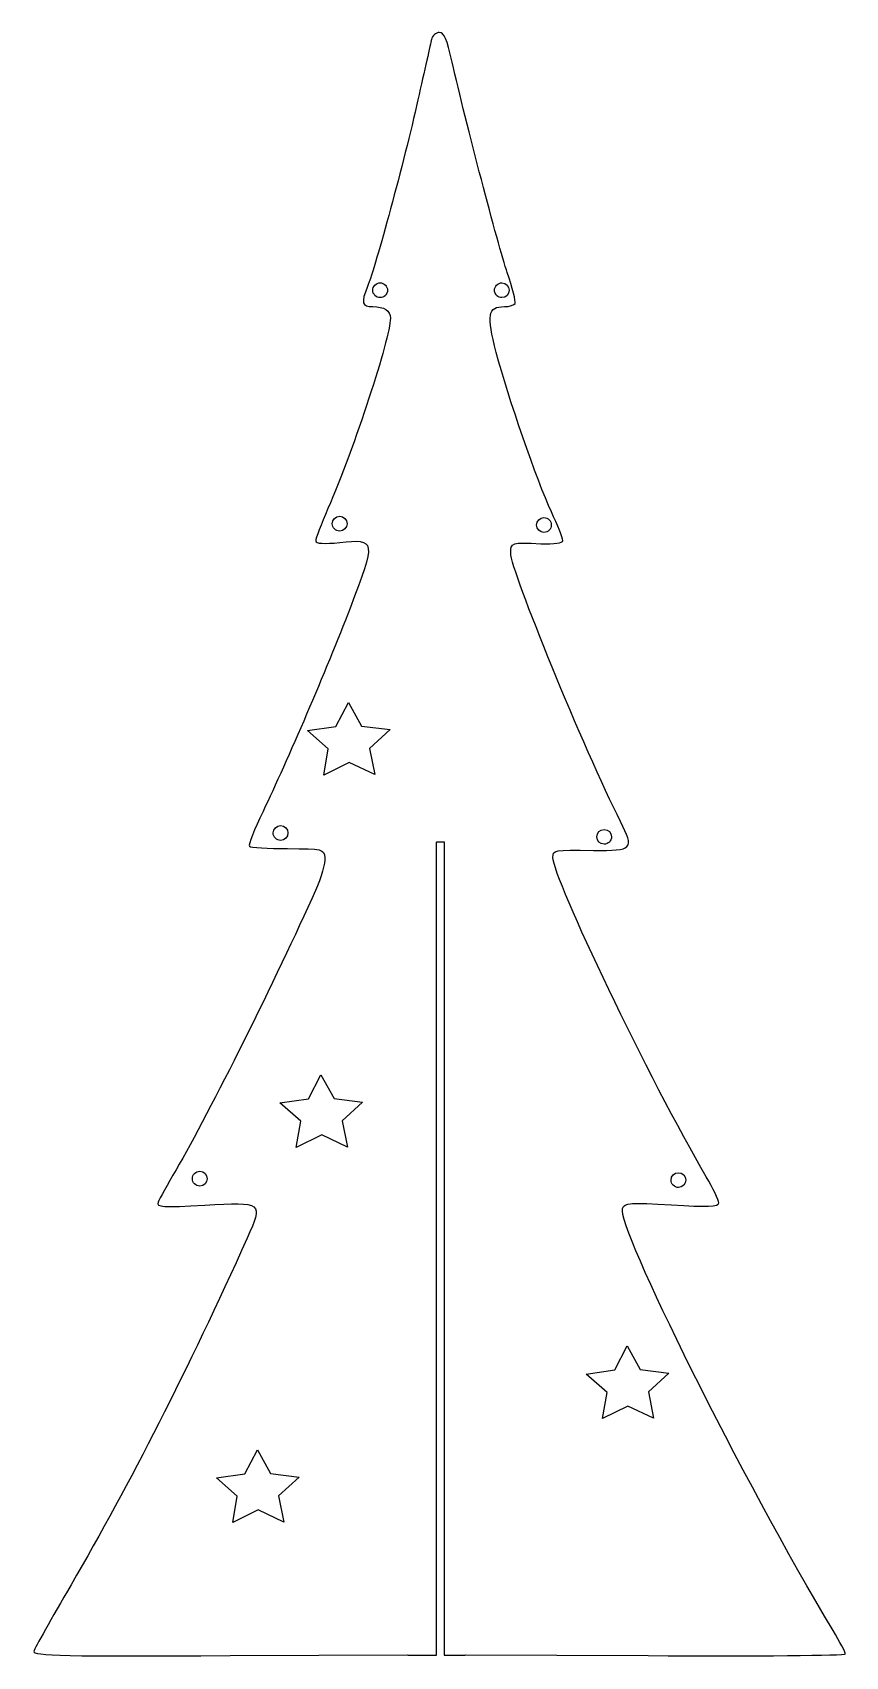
# Model space of a CAD drawing. Header units: millimetres. Extents: x -1 to 550, y 0 to 1100.
import ezdxf

# ---------------------------------------------------------------- set-up
doc = ezdxf.new("R2010")
doc.units = ezdxf.units.MM
doc.layers.add('Calque_1', color=7, linetype='CONTINUOUS')

msp = doc.modelspace()

# ---------------------------------------------------------------- linework, layer by layer
at = {"layer": 'Calque_1', "color": 1}
for points in [[(274.74914, 1099.99983)], [(234.67458, 930.36832)], [(317.13777, 930.36832)], [(207.25507, 772.16661)], [(345.6399, 771.27881)], [(213.15342, 646.10505), (221.99525, 630.02438), (241.38115, 627.62143), (227.51946, 614.90179), (231.03036, 597.16747), (213.6216, 605.38661), (196.4056, 596.82899), (199.50774, 614.62842), (185.35666, 627.07417), (204.68313, 629.8554), (213.15342, 646.10505)], [(167.18981, 562.63108)], [(386.47255, 559.99972)], [(194.58039, 393.77989), (203.42223, 377.69922), (222.80812, 375.29626), (208.94644, 362.57662), (212.45733, 344.84231), (195.04806, 353.06144), (177.83206, 344.50383), (180.93419, 362.30326), (166.78364, 374.74901), (186.10959, 377.53023), (194.58039, 393.77989)], [(112.47532, 328.37561)], [(436.80023, 327.4165)], [(402.06592, 210.0717), (410.90775, 193.9916), (430.29365, 191.5881), (416.43196, 178.869), (419.94286, 161.1341), (402.5341, 169.3533), (385.3181, 160.7957), (388.42024, 178.5951), (374.26916, 191.0408), (393.59563, 193.8221), (402.06592, 210.0717)], [(151.5055, 139.6926), (160.34734, 123.6124), (179.73323, 121.2089), (165.87155, 108.4898), (169.38244, 90.755), (151.97369, 98.9741), (134.75768, 90.4165), (137.85982, 108.2159), (123.70875, 120.6617), (143.03521, 123.4429), (151.5055, 139.6926)]]:
    msp.add_lwpolyline(points, close=True, dxfattribs=at)
for points in [[(272.88362, 0.8189), (272.88362, 550.88503)], [(273.06397, 551.66896), (277.94223, 551.66896)], [(278.12258, 550.88503), (278.12258, 0.8189)], [(132.94487, 0.2142), (253.25071, 0.855)], [(254.27235, 0.5574), (272.94356, 0.5574)], [(278.06263, 0.5574), (291.50316, 0.5574)], [(292.53927, 0.8742), (416.20149, 0.2142)]]:
    msp.add_lwpolyline(points, dxfattribs=at)
for points in [[(269.46522, 1095.14896), (268.84865, 1092.48102), (264.69901, 1074.08213), (260.24356, 1054.26309)], [(274.74914, 1099.99983), (272.4594, 1099.99983), (270.08205, 1097.81693), (269.46522, 1095.14896)], [(283.47315, 1079.90338), (279.87981, 1095.73861), (278.02963, 1099.99983), (274.74914, 1099.99983)], [(320.82075, 937.28263), (314.62729, 955.55458), (292.62187, 1039.58863), (283.47315, 1079.90338)], [(260.24356, 1054.26309), (250.74478, 1012.00881), (231.87861, 942.16872), (226.07872, 927.79019)], [(326.1336, 916.40483), (326.70747, 917.57339), (324.3167, 926.96856), (320.82075, 937.28263)], [(226.07872, 927.79019), (221.62407, 916.746), (222.29054, 914.28042), (229.73122, 914.28042)], [(229.67437, 925.36811), (229.674314, 926.694265), (230.201103, 927.966121), (231.138836, 928.903854)], [(231.138836, 921.832366), (230.201103, 922.770099), (229.674314, 924.041955), (229.67437, 925.36811)], [(231.138836, 928.903854), (232.076569, 929.841587), (233.348425, 930.368376), (234.67458, 930.36832)], [(234.67458, 930.36832), (236.000735, 930.368376), (237.272591, 929.841587), (238.210324, 928.903854)], [(238.210324, 928.903854), (239.148057, 927.966121), (239.674846, 926.694265), (239.67479, 925.36811)], [(239.67479, 925.36811), (239.674846, 924.041955), (239.148057, 922.770099), (238.210324, 921.832366)], [(312.13755, 925.36811), (312.137494, 926.694267), (312.664284, 927.966124), (313.60202, 928.903857)], [(313.60202, 921.832363), (312.664284, 922.770096), (312.137494, 924.041953), (312.13755, 925.36811)], [(313.60202, 928.903857), (314.539755, 929.841591), (315.811613, 930.368378), (317.13777, 930.36832)], [(317.13777, 930.36832), (319.899155, 930.368149), (322.137576, 928.129495), (322.13746, 925.36811)], [(322.13746, 925.36811), (322.137576, 922.606725), (319.899155, 920.368071), (317.13777, 920.3679)], [(229.73122, 914.28042), (237.32326, 914.28042), (241.65946, 911.38747), (241.60956, 906.361)], [(234.67458, 920.3679), (233.348425, 920.367844), (232.076569, 920.894633), (231.138836, 921.832366)], [(238.210324, 921.832366), (237.272591, 920.894633), (236.000735, 920.367844), (234.67458, 920.3679)], [(313.3504, 883.19188), (306.62619, 908.79165), (307.60282, 914.28042), (318.88288, 914.28042)], [(317.13777, 920.3679), (315.811613, 920.367842), (314.539755, 920.894629), (313.60202, 921.832363)], [(318.88288, 914.28042), (322.29713, 914.28042), (325.56006, 915.2363), (326.1336, 916.40483)], [(241.60956, 906.361), (241.46605, 892.68692), (217.10416, 818.44186), (199.28656, 777.3787)], [(350.69437, 775.27443), (340.96177, 796.17433), (321.22754, 853.20293), (313.3504, 883.19188)], [(199.28656, 777.3787), (194.72978, 766.87689), (191.00128, 757.02672), (191.00128, 755.48959)], [(202.25486, 767.16692), (202.255031, 769.928305), (204.493685, 772.166726), (207.25507, 772.16661)], [(207.25507, 772.16661), (210.016252, 772.166439), (212.254589, 769.928102), (212.25476, 767.16692)], [(340.64021, 766.2786), (340.640094, 769.039985), (342.878515, 771.278639), (345.6399, 771.27881)], [(345.6399, 771.27881), (346.966055, 771.278866), (348.237911, 770.752077), (349.175644, 769.814344)], [(358.38693, 755.84513), (358.38693, 757.44529), (354.9254, 766.18884), (350.69437, 775.27443)], [(203.719323, 763.63117), (202.781589, 764.568905), (202.254802, 765.840763), (202.25486, 767.16692)], [(207.25507, 762.1667), (205.928913, 762.166644), (204.657056, 762.693434), (203.719323, 763.63117)], [(212.25476, 767.16692), (212.254882, 764.405531), (210.016459, 762.166871), (207.25507, 762.1667)], [(345.6399, 761.27839), (342.878515, 761.278561), (340.640094, 763.517215), (340.64021, 766.2786)], [(349.175644, 762.742856), (348.237911, 761.805123), (346.966055, 761.278334), (345.6399, 761.27839)], [(349.175644, 769.814344), (350.113377, 768.876611), (350.640166, 767.604755), (350.64011, 766.2786)], [(350.64011, 766.2786), (350.640166, 764.952445), (350.113377, 763.680589), (349.175644, 762.742856)], [(191.00128, 755.48959), (191.00128, 753.70689), (196.89962, 753.32236), (207.28917, 754.42764)], [(207.28917, 754.42764), (231.8523, 757.04092), (232.01525, 755.99726), (214.25051, 709.87946)], [(323.14825, 747.19811), (323.14825, 754.42409), (323.50962, 754.53824), (343.52065, 753.61839)], [(343.52065, 753.61839), (352.77728, 753.19304), (358.38693, 754.03331), (358.38693, 755.84513)], [(397.55301, 565.36786), (373.26581, 613.16415), (323.14825, 735.6412), (323.14825, 747.19811)], [(214.25051, 709.87946), (198.09885, 667.94974), (171.71015, 606.31145), (155.29803, 572.17933)], [(155.29803, 572.17933), (149.49512, 560.11109), (145.34192, 549.50849), (146.06862, 548.61798)], [(162.1896, 557.63139), (162.189771, 560.392775), (164.428425, 562.631196), (167.18981, 562.63108)], [(167.18981, 562.63108), (169.950996, 562.630914), (172.189339, 560.392576), (172.18951, 557.63139)], [(379.3102, 545.83676), (405.81522, 545.44336), (407.02158, 546.73425), (397.55301, 565.36786)], [(163.654063, 554.09564), (162.716329, 555.033375), (162.189542, 556.305233), (162.1896, 557.63139)], [(167.18981, 552.63117), (165.863653, 552.631114), (164.591796, 553.157904), (163.654063, 554.09564)], [(172.18951, 557.63139), (172.189632, 554.869997), (169.951203, 552.631336), (167.18981, 552.63117)], [(272.88362, 550.88503), (272.88362, 551.31914), (272.96407, 551.66896), (273.06397, 551.66896)], [(277.94223, 551.66896), (278.04223, 551.66896), (278.12258, 551.31914), (278.12258, 550.88503)], [(386.47255, 549.99981), (383.711165, 549.999981), (381.472744, 552.238635), (381.47286, 555.00002)], [(381.47286, 555.00002), (381.473026, 557.761206), (383.711364, 559.999549), (386.47255, 559.99972)], [(386.47255, 559.99972), (389.233939, 559.999836), (391.472594, 557.761409), (391.47276, 555.00002)], [(390.008294, 551.464276), (389.070561, 550.526543), (387.798705, 549.999754), (386.47255, 549.99981)], [(391.47276, 555.00002), (391.472816, 553.673865), (390.946027, 552.402009), (390.008294, 551.464276)], [(146.06862, 548.61798), (146.79532, 547.72747), (158.44148, 546.99948), (171.9487, 546.99948)], [(171.9487, 546.99948), (195.75743, 546.99948), (196.52937, 546.80827), (197.21279, 540.74714)], [(197.21279, 540.74714), (197.6007, 537.30866), (194.72116, 527.32967), (190.81369, 518.57175)], [(351.77958, 540.99622), (351.77958, 546.19785), (352.02794, 546.24116), (379.3102, 545.83676)], [(455.63887, 324.66989), (418.13163, 388.61914), (351.77958, 526.82188), (351.77958, 540.99622)], [(190.81369, 518.57175), (164.42829, 459.43388), (119.13174, 368.6781), (96.39827, 329.40242)], [(96.39827, 329.40242), (90.66239, 319.49286), (85.16223, 309.62509), (84.17628, 307.47404)], [(107.47511, 323.3754), (107.475054, 324.701555), (108.001843, 325.973411), (108.939576, 326.911144)], [(108.939576, 319.839656), (108.001843, 320.777389), (107.475054, 322.049245), (107.47511, 323.3754)], [(108.939576, 326.911144), (109.877309, 327.848877), (111.149165, 328.375666), (112.47532, 328.37561)], [(112.47532, 318.37519), (111.149165, 318.375134), (109.877309, 318.901923), (108.939576, 319.839656)], [(112.47532, 328.37561), (115.236709, 328.375444), (117.475136, 326.136789), (117.47502, 323.3754)], [(117.47502, 323.3754), (117.475136, 320.614011), (115.236709, 318.375356), (112.47532, 318.37519)], [(433.264486, 318.881056), (432.326753, 319.818789), (431.799964, 321.090645), (431.80002, 322.4168)], [(431.80002, 322.4168), (431.800186, 325.178189), (434.038841, 327.416616), (436.80023, 327.4165)], [(436.80023, 327.4165), (439.561416, 327.416329), (441.799754, 325.177986), (441.79992, 322.4168)], [(441.79992, 322.4168), (441.800036, 319.655415), (439.561615, 317.416761), (436.80023, 317.41659)], [(464.10451, 306.94436), (464.10451, 308.75471), (460.29518, 316.73118), (455.63887, 324.66989)], [(436.80023, 317.41659), (435.474075, 317.416534), (434.202219, 317.943323), (433.264486, 318.881056)], [(84.17628, 307.47404), (82.65046, 304.14597), (87.36503, 303.84588), (115.81775, 305.46176)], [(115.81775, 305.46176), (155.17677, 307.69705), (155.51908, 307.42996), (144.54417, 283.06985)], [(541.53079, 17.3042), (480.75201, 118.606), (395.00352, 290.52762), (398.8935, 303.28567)], [(398.8935, 303.28567), (400.02459, 306.99554), (404.43589, 307.30386), (432.15142, 305.60801)], [(432.15142, 305.60801), (456.21995, 304.13532), (464.10451, 304.46497), (464.10451, 306.94436)], [(144.54417, 283.06985), (104.25564, 193.6446), (65.55714, 117.4705), (25.247056, 48.2465)], [(25.247056, 48.2465), (11.993185, 25.4852), (0.644015, 5.2058), (0.026373, 3.181)], [(550.00004, 1.3439), (550.00004, 2.3584), (546.18863, 9.5406), (541.53079, 17.3042)], [(0.026373, 3.181), (-0.90068, 0.141), (22.237676, -0.3756), (132.94487, 0.2142)], [(253.25071, 0.855), (253.50289, 0.6809), (253.84599, 0.5574), (254.27235, 0.5574)], [(272.94356, 0.5574), (272.92794, 0.6735), (272.88362, 0.6741), (272.88362, 0.8189)], [(278.12258, 0.8189), (278.12258, 0.6741), (278.07827, 0.6735), (278.06263, 0.5574)], [(291.50316, 0.5574), (291.94253, 0.5574), (292.28746, 0.6907), (292.53927, 0.8742)], [(416.20149, 0.2142), (489.78962, -0.1788), (550.00004, 0.3298), (550.00004, 1.3439)]]:
    msp.add_open_spline(points, degree=3, dxfattribs=at)

doc.saveas('drawing.dxf')
